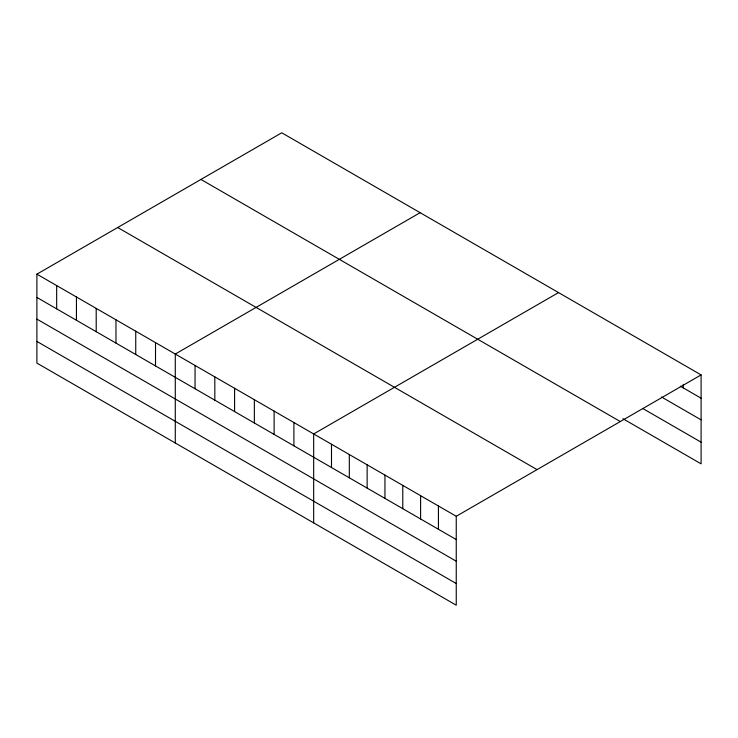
<?xml version="1.0" encoding="UTF-8"?>
<svg xmlns="http://www.w3.org/2000/svg" width="738" height="738" viewBox="0 0 738 738"><rect width="100%" height="100%" fill="white"/><g stroke="black" fill="none" stroke-linecap="round" stroke-linejoin="round"><path stroke-width="1.11" d="M622.881 418.686L701.1 463.842L701.1 374.904L281.75 132.794L36.9 274.158L36.9 363.096L456.25 605.206L456.25 516.268L701.1 374.904M420.134 212.692L175.284 354.055L175.284 442.994M558.518 292.589L313.668 433.953L313.668 522.882M680.307 386.186L701.1 398.188M661.497 396.989L701.1 419.857M642.678 408.446L701.1 442.173M200.948 179.445L620.298 421.555M117.702 227.507L537.052 469.617M36.9 274.158L456.25 516.268M36.9 297.442L456.25 539.552M36.9 319.102L456.25 561.212M36.9 341.426L456.25 583.537M683.277 384.572L683.277 387.893M438.427 505.982L438.427 529.257M420.605 495.687L420.605 518.971M402.782 485.401L402.782 508.676M384.959 475.106L384.959 498.39M367.137 464.82L367.137 488.104M349.314 454.534L349.314 477.809M331.491 444.239L331.491 467.523M293.899 422.533L293.899 445.817M274.13 411.121L274.13 434.405M254.361 399.71L254.361 422.994M234.592 388.299L234.592 411.573M214.823 376.878L214.823 400.162M195.053 365.467L195.053 388.751M155.515 342.644L155.515 365.919M135.746 331.224L135.746 354.508M115.977 319.812L115.977 343.096M96.208 308.401L96.208 331.676M76.438 296.99L76.438 320.264M56.669 285.569L56.669 308.853"/></g></svg>
